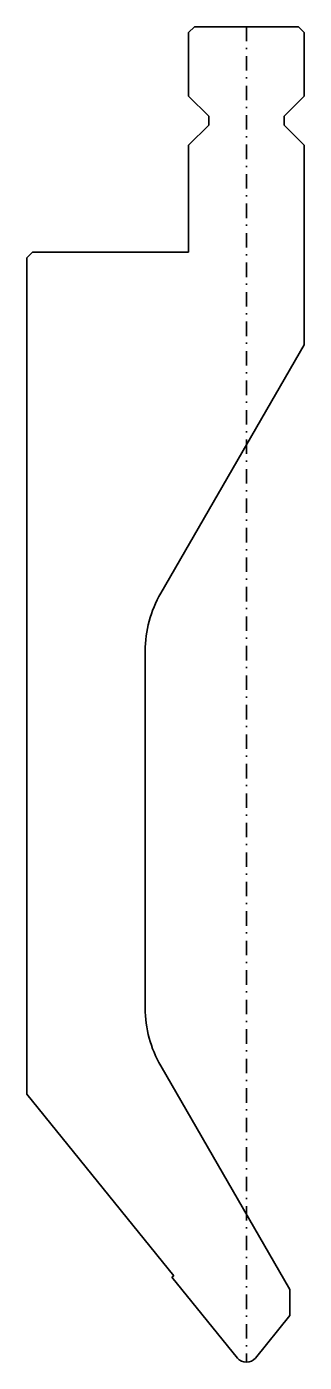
# Model space of a CAD drawing. Header units: millimetres. Extents: x -38 to 10, y 0 to 231.
import ezdxf

# ---------------------------------------------------------------- set-up
doc = ezdxf.new("R2010")
doc.units = ezdxf.units.MM
doc.header["$LTSCALE"] = 5
doc.linetypes.add('AUSGEZOGEN', pattern=[0])
doc.linetypes.add('DASHDOT', pattern=[1, 0.5, -0.25, 0, -0.25])
doc.layers.add('1', color=7, linetype='Continuous')

msp = doc.modelspace()

# ---------------------------------------------------------------- linework, layer by layer
at = {"layer": '1', "color": 7, "linetype": 'AUSGEZOGEN', "lineweight": 35}
for p, q in [((-10, 230), (-9, 231)), ((-10, 219), (-10, 230)), ((-9, 231), (9, 231)), ((9, 231), (10, 230)), ((10, 230), (10, 219)), ((-6.5, 215.5), (-10, 219)), ((10, 219), (6.5, 215.5)), ((-6.5, 214), (-6.5, 215.5)), ((6.5, 215.5), (6.5, 214)), ((-10, 210.5), (-6.5, 214)), ((6.5, 214), (10, 210.5)), ((-10, 192), (-10, 210.5)), ((10, 210.5), (10, 176)), ((-38, 191), (-37, 192)), ((-37, 192), (-10, 192)), ((-38, 46.38), (-38, 191)), ((10, 176), (-14.82, 133.01)), ((-17.5, 123.01), (-17.5, 61.26)), ((-14.82, 51.26), (7.5, 12.6)), ((-12.57, 14.98), (-38, 46.38)), ((-12.88, 14.73), (-12.57, 14.98)), ((-1.55, 0.74), (-12.88, 14.73)), ((7.5, 12.6), (7.5, 8.08)), ((7.5, 8.08), (1.55, 0.74))]:
    msp.add_line(p, q, dxfattribs=at)
at = {"layer": '1', "color": 7, "linetype": 'DASHDOT', "lineweight": 35}
msp.add_line((0, 231), (0, 0), dxfattribs=at)
at = {"layer": '1', "color": 7, "linetype": 'AUSGEZOGEN', "lineweight": 35}
for centre, radius, start, end in [((2.5, 123.01), 20, 150, 180), ((2.5, 61.26), 20, 180, 210), ((0, 2), 2, 219, 321)]:
    msp.add_arc(centre, radius, start, end, dxfattribs=at)

doc.saveas('drawing.dxf')
